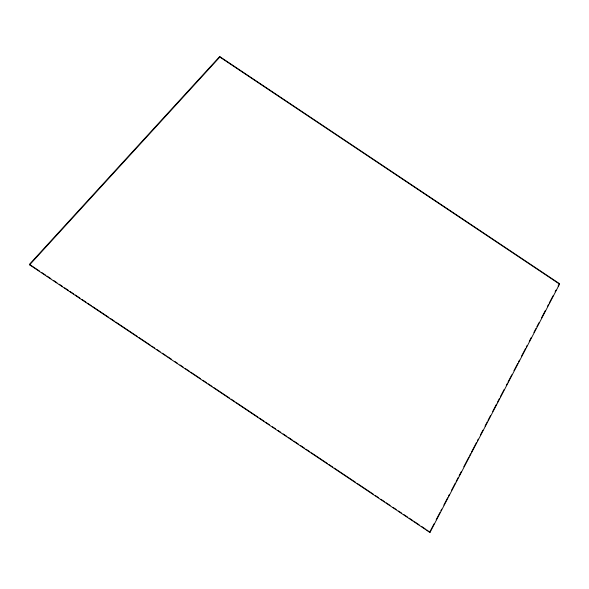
<?xml version="1.0" encoding="UTF-8"?>
<svg xmlns="http://www.w3.org/2000/svg" width="589" height="589" viewBox="0 0 589 589"><rect width="100%" height="100%" fill="white"/><g stroke="black" fill="none" stroke-linecap="round" stroke-linejoin="round"><path stroke-width="0.88" d="M430.235 531.138L434.064 523.805M436.184 519.741L440.012 512.408M440.859 510.781L441.706 509.154M443.834 505.082L447.655 497.757M448.509 496.122L449.355 494.495M451.483 490.423L455.304 483.098M456.151 481.471L458.279 477.399M459.125 475.772L461.253 471.701M463.801 466.812L468.903 457.042M469.75 455.415L470.596 453.788M471.45 452.153L476.545 442.383M477.399 440.756L478.246 439.129M480.374 435.057L482.921 430.169M485.041 426.097L487.169 422.026M488.016 420.399L490.563 415.517M492.691 411.446L496.512 404.113M497.366 402.486L499.487 398.414M500.341 396.787L504.162 389.462M506.282 385.39L507.136 383.763M507.983 382.128L511.812 374.803M513.932 370.731L517.753 363.406M518.607 361.779L519.454 360.144M521.582 356.073L525.403 348.747M526.257 347.12L527.103 345.493M529.224 341.421L531.352 337.35M533.899 332.461L536.027 328.39M536.874 326.762L539.001 322.691M541.549 317.81L545.37 310.477M547.498 306.405L548.344 304.778M549.198 303.151L553.019 295.825M555.14 291.754L555.994 290.119M558.114 286.048L558.968 284.421M429.97 532.463L559.55 284.126L559.388 283.611L219.69 56.537L29.45 264.328L29.612 264.844L429.97 532.463L426.76 529.909M29.612 264.844L219.844 57.052L219.69 56.537M219.844 57.052L559.55 284.126M30.216 264.836L39.382 270.969M41.672 272.501L45.493 275.056M47.024 276.072L50.845 278.626M53.901 280.673L56.956 282.713M59.246 284.244L62.301 286.291M64.599 287.822L68.42 290.377M69.944 291.393L73.765 293.948M75.296 294.971L79.876 298.034M82.173 299.565L85.987 302.12M87.518 303.144L91.339 305.698M92.863 306.722L108.913 317.442M110.438 318.465L114.259 321.02M115.79 322.043L137.178 336.341M138.709 337.364L150.173 345.021M151.697 346.045L154.752 348.084M157.049 349.623L160.105 351.662M162.395 353.194L166.216 355.749M167.747 356.772L171.561 359.327M174.616 361.366L177.679 363.413M179.969 364.944L183.024 366.984M185.314 368.515L189.135 371.07M190.667 372.093L200.599 378.734M202.888 380.266L206.71 382.821M208.241 383.837L212.062 386.391M213.586 387.415L229.629 398.142M231.16 399.158L234.982 401.713M236.506 402.736L257.901 417.034M259.432 418.057L264.012 421.12M265.543 422.144L269.364 424.698M272.42 426.738L275.475 428.785M277.765 430.316L280.82 432.355M283.118 433.887L286.939 436.442M288.463 437.465L292.284 440.02M293.815 441.043L298.395 444.106M300.692 445.637L304.506 448.192M306.037 449.216L309.858 451.763M311.382 452.786L327.432 463.514M328.957 464.537L332.778 467.084M334.309 468.108L355.697 482.413M357.228 483.429L373.271 494.156M375.568 495.688L378.624 497.734M380.914 499.266L384.735 501.821M386.266 502.837L390.08 505.391M393.143 507.438L396.198 509.478M398.488 511.009L401.543 513.056M403.833 514.587L407.654 517.142M409.186 518.158L413.007 520.713M414.531 521.736L419.118 524.799M421.407 526.33L425.229 528.885"/></g></svg>
